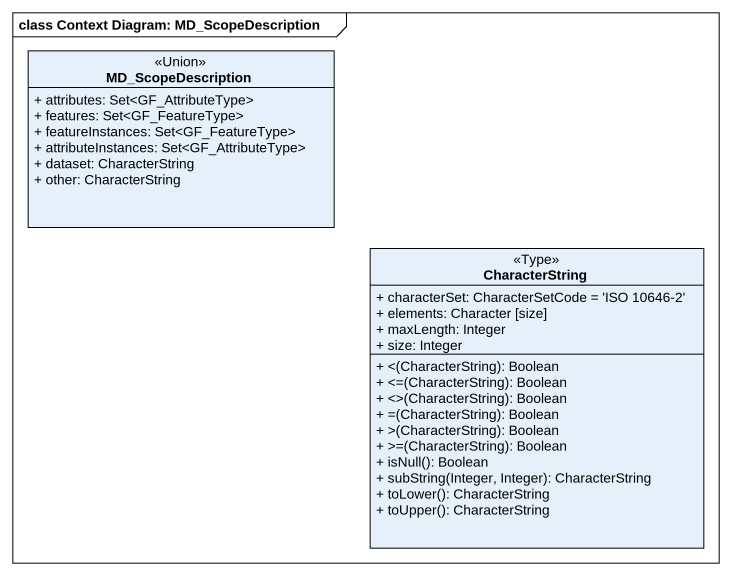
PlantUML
@startuml
mainframe class Context Diagram: MD_ScopeDescription
hide circle
hide empty members
skinparam classAttributeIconSize 0
class MD_ScopeDescription <<Union>> {
  + attributes: Set<GF_AttributeType>
  + features: Set<GF_FeatureType>
  + featureInstances: Set<GF_FeatureType>
  + attributeInstances: Set<GF_AttributeType>
  + dataset: CharacterString
  + other: CharacterString
}
class CharacterString <<Type>> {
  + characterSet: CharacterSetCode = 'ISO 10646-2'
  + elements: Character [size]
  + maxLength: Integer
  + size: Integer
  + <(CharacterString): Boolean
  + <=(CharacterString): Boolean
  + <>(CharacterString): Boolean
  + =(CharacterString): Boolean
  + >(CharacterString): Boolean
  + >=(CharacterString): Boolean
  + isNull(): Boolean
  + subString(Integer, Integer): CharacterString
  + toLower(): CharacterString
  + toUpper(): CharacterString
}
@enduml
